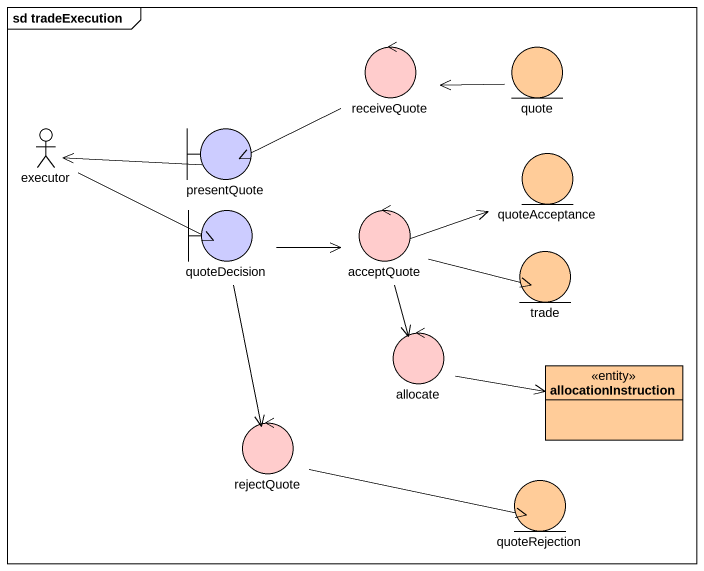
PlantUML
@startuml
mainframe sd tradeExecution
allowmixing
hide circle
hide empty members
control receiveQuote #FFCCCC
entity quote #FFCC99
actor executor
boundary presentQuote #CCCCFF
entity quoteAcceptance #FFCC99
boundary quoteDecision #CCCCFF
control acceptQuote #FFCCCC
entity trade #FFCC99
control allocate #FFCCCC
class allocationInstruction <<entity>> #FFCC99
control rejectQuote #FFCCCC
entity quoteRejection #FFCC99
receiveQuote -left-> presentQuote
quote -left-> receiveQuote
executor -right-> quoteDecision
presentQuote -left-> executor
quoteDecision -right-> acceptQuote
quoteDecision --> rejectQuote
acceptQuote -right-> quoteAcceptance
acceptQuote -right-> trade
acceptQuote --> allocate
allocate -right-> allocationInstruction
rejectQuote -right-> quoteRejection
@enduml
